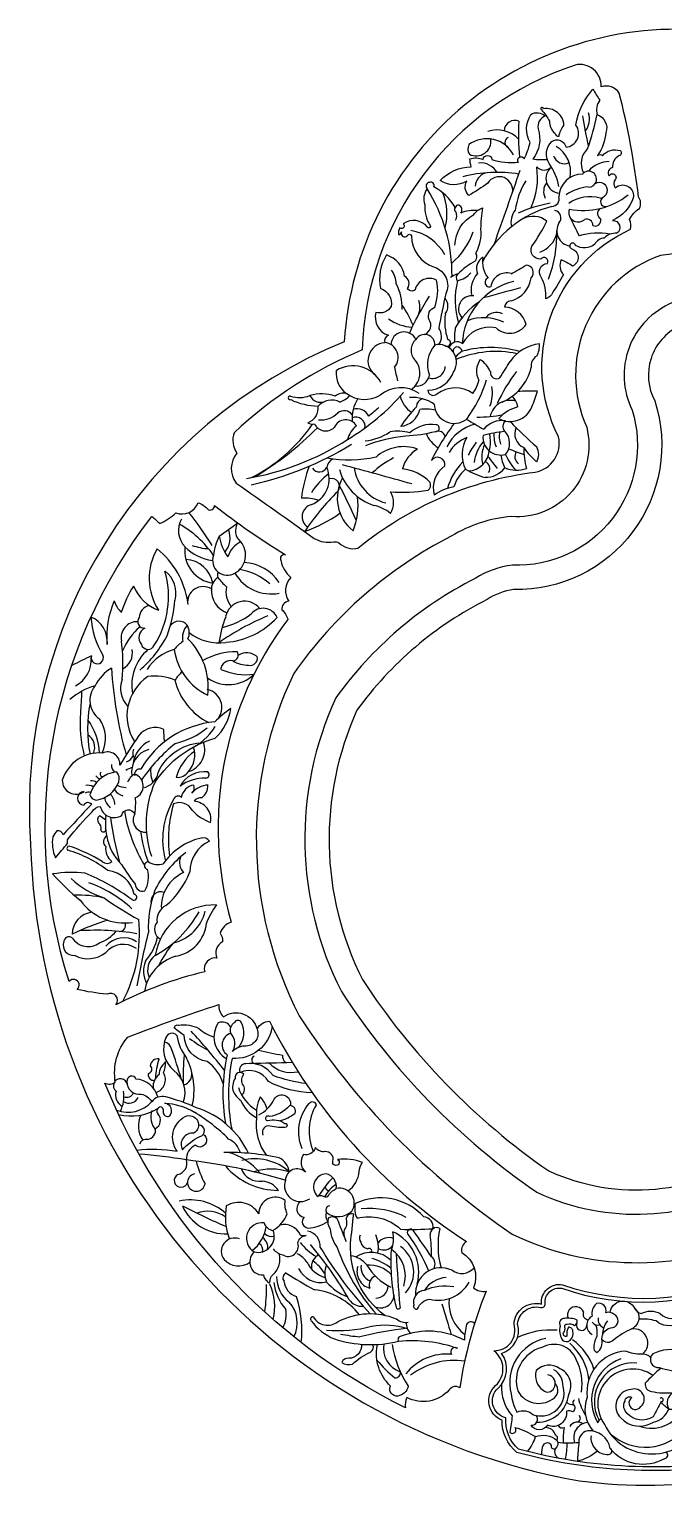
# Model space of a CAD drawing. Extents: x -66030 to 95157, y -13132 to 45879.
# Drawn here: x 22966 to 23593, y 15123 to 16571 of the extents above; entities that cross this region are included whole.
import ezdxf

# ---------------------------------------------------------------- set-up
doc = ezdxf.new("R2010")
doc.units = 0
doc.header["$LTSCALE"] = 100
doc.header["$MEASUREMENT"] = 0
for name, color, linetype in [('3', 11, 'CONTINUOUS'), ('4', 121, 'CONTINUOUS'), ('7', 105, 'CONTINUOUS')]:
    doc.layers.add(name, color=color, linetype=linetype)

# ---------------------------------------------------------------- blocks, each defined once
blk = doc.blocks.new('窗-072')
at = {"layer": '3'}
for points in [[(-136.9, 1075.1, 0.111067), (-145, 1093.9, -0.349057), (-142.8, 1112.2, -0.523434), (-131, 1107.4, 0.585518), (-122.9, 1125.7, -0.140088), (-108.9, 1155.3, 0.00901), (-103.2, 1146.1, 0.245844), (-105.3, 1134.3, -0.409176), (-98.1, 1119.5, -0.121792), (-105, 1100.5, -0.441864), (-101, 1100.3, -0.313305), (-86.3, 1104.6, -0.583716), (-87.4, 1100.3, 0.296514), (-92.7, 1090.6, 0.547053), (-95.4, 1083.7, -1.110647), (-90.3, 1081, 0.380886), (-90.4, 1073.9, -0.688461), (-75.4, 1066.5, -0.225663), (-92.8, 1047, -0.744903), (-89.1, 1036.4, 0.230454), (-99.6, 1032.5, 0.25288), (-107.3, 1027.4, -0.319599), (-123.2, 1026.4, 1.515814), (-126.8, 1023.8, -0.721584), (-125.8, 1009.4, 0.047483), (-135, 1014.6, 0.316437), (-133, 1002.3, -0.015469), (-142.2, 987.4, -0.236048), (-147.8, 982.3, 0.154474), (-151.4, 1000.2, -0.637933), (-146.3, 1011.5, 0.913314), (-151.9, 1015.1, -0.580508), (-159.1, 1025.8, 0.036803), (-146.8, 1046.3, 0.304744), (-166.6, 1048.3)], [(-175.2, 1069.9, 0.827974), (-195.6, 1077.8, -0.025309), (-211.2, 1067.6, -0.34277), (-212.9, 1079.4, -0.297115), (-234.9, 1080, -0.203368), (-209.1, 1091.3, -0.090277), (-210.2, 1097.7, -0.198867), (-199.4, 1097.2, -0.982951), (-192.3, 1097.2, 0.098492), (-170.3, 1095, -1.173362), (-165.4, 1097.7, 0.048225), (-160.6, 1111.2, -0.271322), (-160.1, 1134.3, -0.356829), (-148.2, 1133.2, 0.353404), (-154.1, 1122.5, -0.254894), (-158.4, 1097.7, 0.06086), (-146.5, 1097.4, 0.06086)], [(-222.5, 1057.8, 0.150491), (-240.1, 1074.6, 0.686503), (-243.7, 1078.4, 0.638538), (-245.5, 1073.1, 0.2721), (-247.3, 1060, 0.166363), (-243.4, 1043.3, -1.245645), (-245.2, 1041.5, 0.398569), (-265.2, 1044.2, -1.012584), (-268.2, 1040.9, 0.134072), (-269.1, 1035.3, 0.380248), (-266.7, 1037.7, 0.853589), (-261.9, 1034.4, -0.659853), (-258.4, 1034.4, 0.327495), (-239.5, 1008.4, -0.450249), (-230.1, 986.6)], [(-203.9, 1055.2, 0.118905), (-217.8, 1053.1, 0.467862), (-219.3, 1059.7, 0.668847), (-222, 1054, -0.208237), (-222.3, 1046.9)], [(-222.6, 1026.6, -0.267605), (-207.1, 1051.9, -0.161192), (-199.9, 1057.3, 0.043031), (-201.4, 1040, -0.153413), (-205.6, 1019.8, -0.331915), (-205.9, 1013.5, 0.064073), (-220.2, 1002.8, 0.064073)], [(-247.5, 953, 0.473826), (-243.8, 965.1, -0.440258), (-239.2, 975.4, 0.136288), (-237.7, 997.7, 0.502309), (-255.5, 989.7, -0.477713), (-261.6, 990.9, 0.451307), (-264.2, 1001.1, 0.289079), (-279, 1018.5, 0.193422), (-283.9, 990.9, -0.371716), (-275.2, 976.1, -0.361769), (-287.7, 971.2, 0.409223), (-277.5, 952.3, 0.408013), (-280.4, 946.2)], [(-472.6, 522.4, -0.185754), (-469.8, 583.7, -0.179458), (-420.2, 620, 0.169007), (-407.3, 644.5, 0.033427), (-420.7, 633.3, 0.247803), (-481.5, 594.3, 0.592888), (-486.6, 588.8, 0.592888)], [(-461.8, 617.2, -0.052924), (-462.6, 627.2, 0.338488), (-483.2, 622.2, 0.01471), (-498.8, 597.7, 0.01471)], [(-479.8, 578.9, 0.294557), (-467.3, 591.4, -0.277786), (-432.5, 616.1)], [(-498.8, 597.7, 0.560483), (-513.3, 607.7, 0.346654), (-546.3, 585.4, 0.625568), (-528.4, 575.9, 0.984555), (-528.4, 564.8, -0.656283), (-522.3, 565.3, 0.00185), (-545.7, 540.3, 0.413861), (-550.7, 543.6, 0.057583), (-554.1, 538.6, 0.15476), (-551.9, 521.3, 0.003629), (-542, 533.3, -0.208225), (-541.5, 536.8, -0.033173), (-521.7, 559.2, -0.260104), (-515, 563.7, 0.540804), (-497.2, 556.4, -0.737685), (-486.6, 557.5)], [(-400.9, 364.9, 0.302131), (-398.9, 385.8, 0.596665), (-404.1, 385.5, 0.364661), (-407.5, 376.5, 0.364661)], [(-413.7, 335.2, 0.168752), (-427, 353.2, -0.361349), (-445.8, 374.6, -0.002673), (-454.1, 381, -0.468017), (-450.3, 383.2, -0.152374), (-433.8, 380.6, 0.103058), (-421.2, 373.4)], [(-407.5, 381.6, 0.390849), (-417.7, 385.1, 0.430706), (-411.2, 355.7, 0.430706)], [(-385.7, 379.9, -0.511472), (-394.7, 366, 0.21198), (-406, 361.5, 0.359199), (-407.5, 376.5, 0.614113), (-410.5, 358.8, 0.097617), (-411.7, 302, 0.097617)], [(-373.4, 382.3, -0.398542), (-406.4, 355.8, 0.095015), (-406.6, 297.4, 0.095015)], [(-384.6, 362.5, 0.016613), (-364.7, 358.5, 0.31212), (-362.1, 352.5)], [(-469.3, 339.6, -0.054999), (-466.5, 355.5, 0.406604), (-473.9, 349.8, -0.528588), (-475.5, 342.8, 0.458157), (-470.4, 337.7, 0.458157)], [(-468.9, 327.7, 0.472989), (-462.8, 343.8, 0.103986), (-461.1, 353.2)], [(-345.5, 335, -0.055375), (-372.6, 341.6, 0.299857), (-395.3, 351.3, 0.299857)], [(-391.4, 351.7, 0.001779), (-356.8, 352.6, 0.001779)], [(-467.5, 323.7, 0.328114), (-485.6, 338.8, 0.881726), (-493, 336.8, 0.484833), (-481.2, 326.4, -0.197736), (-472.5, 320.1)], [(-398.4, 325.6, 0.45674), (-397.8, 334.5, -0.27727), (-396.6, 342.7, 0.774665), (-403.8, 339.3, 0.229287), (-405.3, 328.1, 0.099049), (-399.3, 321.3, 0.160094), (-386.1, 306.7)], [(-340.3, 327.5, -0.11832), (-376.3, 336.7, 0.376779), (-399.8, 344.2, 0.376779)], [(-377.4, 314.3, 0.109355), (-383.1, 324, 0.147312), (-386.1, 306.7, 0.200799), (-377.9, 275.7)], [(-384.2, 309.3, 0.147938), (-372.2, 321, -0.94364), (-358.4, 316.9)], [(-359.1, 316.8, -0.190189), (-375.6, 307.8, 1.387953), (-377.1, 304.5, -0.213343), (-362.8, 302.2, -1.117417), (-362.8, 298.8, -0.06891), (-376.7, 300.3, 0.476437), (-380.9, 292.5, 0.476437)], [(-348.5, 281.3, -0.289807), (-342.7, 318.6, -0.767911), (-337.1, 317.2, 0.240068), (-339.4, 279.1, 0.240068)], [(-485, 280.1, -0.073336), (-451.7, 279.3, -0.455852), (-445.1, 307.8, -0.969967), (-437.9, 294.1, 0.603311), (-447.3, 280.4, -0.097154), (-433, 291.3, 0.910935), (-434, 300.8, 0.910935)], [(-430.1, 293.2, -1.120314), (-436.8, 284.2, 0.290879), (-444, 272.1, 0.290879)], [(-310.7, 246.5, 0.208979), (-301.5, 262.5, -0.170559), (-298.7, 269.8, 0.1275), (-319.4, 272.5, -2.19686), (-323.2, 271.1, 0.514763), (-329.6, 278.9, -0.275625), (-337.7, 282.2, -0.394831), (-347.6, 276.4, 0.374168), (-345.8, 262, 0.644439), (-362.4, 255.4, 0.730489), (-342.2, 240.1)], [(-325.8, 234.1, 0.646234), (-328.4, 228.6, 0.373065), (-307.6, 229.9, 0.676242), (-320.4, 248.4, 0.676242)], [(-372.6, 214, 0.180638), (-360.9, 227.7, -0.132415), (-362.6, 238.7, 0.611601), (-384.4, 227.7, 0.418939), (-411.1, 234.1, 0.136718), (-408.5, 206.8)], [(-349.9, 237.7, 0.681469), (-347, 224.8, 0.620924), (-343.8, 215.9, 0.137774), (-327.5, 221.2, -0.192598), (-328.4, 228.6)], [(-372.4, 198.6, 0.171222), (-364.5, 193.7, 0.689081), (-352.1, 203.5, -0.332218), (-345.2, 209.8, -0.261016), (-349.9, 210.1, 0.361809), (-366.9, 218.3, 0.361809)], [(-280.5, 143.8, -0.248655), (-308.7, 203.3, 0.002243), (-306.1, 227.2, 0.547595), (-312.3, 223, -0.228968), (-314, 214.1, 0.200222), (-312.3, 204.9, -0.003458), (-319.6, 223.6, 0.361623), (-327.1, 223.9, 0.236273), (-325.5, 215.1, 0.142113), (-319.6, 199.7, 0.095462), (-287.4, 144.8)], [(-400.3, 206.9, 0.756788), (-413, 190, 0.385841), (-391.7, 187.7, 0.385841)], [(-242, 192.2, 0.007795), (-256.8, 213.6, 0.953019), (-261.8, 211.2, -0.06079), (-244.3, 180.5)], [(-387.8, 196.6, 0.257379), (-391.5, 185.4, 0.389666), (-380.5, 177.3, 0.205386), (-377.5, 172.2, 0.56584), (-375.1, 170.9, -0.231961), (-372.6, 177.6, 0.282133), (-367.4, 194.7)], [(-271, 194.9, 0.007224), (-268.1, 151.3, -1.370991), (-270.9, 150.5, -0.068567), (-275, 197.7)], [(-328.4, 185.5, 0.213794), (-328.5, 171.3, 0.114646), (-311.2, 159.1, 0.114646)], [(-223.4, 167.4, 0.141342), (-247.9, 164.4, 0.467065), (-256.5, 152.2, 0.677335), (-253.5, 149.2, -0.257382), (-243.4, 157.3, 0.341287), (-210.9, 171.2, 0.341287)], [(-94.7, 146.2, -0.743102), (-74.5, 149.8, -0.541391), (-76.9, 132.7, 0.049557), (-92, 123.5, -0.492421), (-101.5, 124.2, -0.420262), (-92.3, 133.7, 0.707568), (-91.6, 144.7, 0.27643), (-98.1, 146, 0.600335), (-106, 153.5, 0.28731), (-109.4, 143.3, 0.589075), (-109.4, 127.9)], [(-74.5, 149.8, 0.243075), (-69.1, 145.3, -0.264855), (-53.3, 145.3, 0.398699), (-34.2, 144.7, -0.687981), (-15.8, 141.3, -0.620094), (-16.1, 137.2, 0.490008), (-38.7, 137.2, -0.315382), (-56.8, 139.2, 0.098815), (-71.1, 140.6, 0.098815)], [(-328.4, 131.7, 0.091229), (-291.3, 134.9, -0.126225), (-262, 133.1)], [(-106.6, 136.2, -0.101178), (-105.7, 126.6, 0.133807), (-108.2, 116.2, 0.23328), (-105.3, 113.3, 0.287285), (-101.5, 124.2)], [(-1.8, 142.1, 0.559301), (-12.9, 136.4, 0.042741), (-13.7, 121, -0.221543), (-18.9, 119, 0.373552), (-32.7, 125.1, 0.431808), (-35, 114.3, 0.193634), (-59.5, 112, 0.724206), (-54.2, 100.8, 0.017711), (-34, 96.2)], [(-147.8, 124.8, 0.429511), (-176.2, 79.1, 0.113125), (-171.5, 64.1, -0.290598), (-157.9, 61.9, 0.237387), (-140.8, 64.3, 0.337931), (-133.5, 85.2, 0.282768), (-141, 99, 0.282768)], [(-299.6, 119.9, -0.428906), (-310.2, 108.4, 0.352782), (-315.9, 105, 0.204011), (-307, 103.7, -0.078919), (-292.1, 113.6, 0.38448), (-290.3, 119.7, 0.38448)], [(-274.4, 119.8, 0.109714), (-261.1, 85.5, -0.319679), (-269.8, 77.3, -0.599664), (-275.7, 85.5, -0.254717), (-286.7, 118.9)], [(-118.2, 80.5, 0.151459), (-122.7, 107.5, 0.457809), (-150.9, 117.3, 0.436482), (-170.6, 81, 0.425632), (-142.2, 74.6, 0.492123), (-139.9, 87.7)], [(-61.3, 109, 0.248735), (-68.9, 111.9, -0.113648), (-81.9, 114.3, 0.433786), (-113.5, 76.3, 0.284147), (-108.6, 48.3)], [(-286.9, 106.8, 0.049449), (-272.1, 92.3, 0.51453), (-267.7, 97.4, 0.51453)], [(-155.1, 55.8, 0.3855), (-128.8, 78.6, 0.437445), (-136.3, 100, 0.37401), (-155.6, 98.3, 0.323252), (-149.9, 82.1, 0.501718), (-141, 83.8, 0.538653), (-145.9, 94.8, 0.538653)], [(-52.6, 100.4, 0.032592), (-65.8, 87.8, 0.41471), (-60.6, 81.1, 0.084267), (-42.3, 80.3, 0.433097), (-46.4, 66.6, 0.063723), (-23.7, 67.9, 0.119832), (-35, 55.5, 0.560561), (-26.7, 50.7)], [(-184.3, 86.8, 0.203219), (-175.3, 61.1, 0.001927), (-177.4, 47.5, 1.013677), (-173.1, 51.4, -0.081405), (-156.3, 43.8, -0.257255), (-138.5, 41, 0.461168), (-139.7, 45, 0.348662), (-148, 51.3)], [(-124.1, 74.1, 0.469357), (-125, 70.4, -0.44972), (-125.5, 64.3, 0.18101), (-130.7, 64.8, -0.592588), (-146.4, 53.3, -0.593618), (-159.8, 53.3, 0.655452), (-155.6, 61.3)], [(-48.7, 31.1, -0.665934), (-49.9, 25.6, -0.371479), (-94.6, 34, 0.380574), (-113.4, 48.7, 0.377307), (-120.5, 37.7, 0.034522), (-121.5, 23.4)], [(-99.3, 54, 0.135645), (-83.4, 35.9, 0.277823), (-36.8, 36.2, -0.398069), (-28.4, 37.7, 0.243042), (-25.2, 29.9, -0.114048), (-11.5, 24.6, 0.694478), (-7.8, 27.5, 0.694478)], [(-162.8, 31.6, 0.119056), (-156.3, 43.8, 0.119056)], [(-138.5, 41, -0.382408), (-139.9, 33.8, -0.728262), (-142.9, 36.4, 0.564674), (-149.9, 36.8, 0.107019), (-151.3, 28.9, 0.107019)], [(-110.4, 44.6, 0.466556), (-96.1, 29.2, 0.857302), (-94.6, 34)]]:
    blk.add_lwpolyline(points, format="xyb", dxfattribs=at)
for points in [[(-132.7, 1125.4, 0.444077), (-149.7, 1139.2, 1.867789), (-151.2, 1138.3, -0.050725), (-144.7, 1128.9, 0.207133), (-140.3, 1118.9, 0.391152), (-136.8, 1116.5, -0.132206)], [(-320.4, 248.4, 0.3817), (-328.7, 260.6, 0.66613), (-335.8, 242, -0.211888), (-331.7, 242.5, 0.314271), (-327.3, 242, -0.15511)], [(-304.9, 236, 0.169612), (-303.3, 223.9, -0.259399), (-267.4, 214.9, 0.025764), (-240.7, 215.3, 0.441655), (-248.2, 225.1, 0.328805)], [(216.1, 26.7, -0.107769), (12.2, 24.8, -0.108137), (-170.2, 33.5, -0.234621), (-180.7, 59.4, -0.603296), (-187.1, 83.8, 0.387013), (-184.2, 112.5, 0.408615), (-170.9, 136.9, -0.461859), (-152, 150.3, 0.519496), (-148.3, 153.5, -0.494547), (-134.6, 166.2, 0.192291), (18.2, 173.3, 0.195324), (182.6, 161, -0.725272), (195.5, 143.8, -0.479691), (213, 113.3, 0.368667), (221.6, 99.4, 0.326982), (225.4, 69.5, -0.402176), (224.3, 45.9, -0.078931)], [(-131.9, 134.4, -0.619166), (-130.1, 136.5, -0.258991), (-124.1, 135.6, 0.338355), (-121.8, 140, 0.132176), (-132.4, 141.3, 0.584842), (-135.8, 135.1, 0.194905), (-134.5, 124.2, 0.453072), (-127.5, 123.4, 0.296238), (-125.4, 131, 0.440721), (-129.1, 134, 0.166229), (-130.3, 126.6, -0.680579), (-133.1, 129.3, 0.236591)], [(-46.4, 66.6, -0.118257), (-52.7, 72.7, -0.00355), (-59.3, 60.2, -0.372751), (-80.5, 63, -0.35649), (-82.4, 73, -0.598973), (-76.8, 76.1, 1.21608), (-69.3, 68.6, 0.819015), (-77.4, 82.7, 0.645666), (-85.9, 59.3, 0.366558), (-59, 55.8, 0.261991)]]:
    blk.add_lwpolyline(points, format="xyb", close=True, dxfattribs=at)
for centre, radius, start, end in [((-127.9, 1130.6), 16.2, 321.9078, 19.0678), ((-173.4, 1121), 8.54, 65.807, 179.953), ((11, 1116.7), 181.3, 176.1756, 185.5209), ((280, 1199.4), 403, 189.4534, 193.0816), ((-293.9, 1172.3), 192.3, 339.9381, 348.5975), ((-196.3, 1089.5), 24.9, 27.8643, 126.4495), ((-205.1, 1112.3), 12.1, 242.2104, 9.0887), ((-187.7, 1098.1), 23.6, 42.2857, 109.3489), ((-176.9, 1111.3), 4.58, 113.2321, 246.5287), ((-204, 1105.9), 8, 152.8134, 212.9181), ((-132.5, 1102.9), 9.1, 196.2154, 296.3664), ((-151.3, 1087.2), 24.1, 348.8043, 59.4811), ((-101.3, 1093.9), 17.2, 133.9201, 206.6832), ((-187.7, 970.9), 115.7, 81.1631, 104.2377), ((-201.4, 1078.5), 15.9, 30.5958, 96.2041), ((-2998.1, 2044.3), 2986.3, 340.0999, 341.3307), ((-213.2, 1082.2), 58.7, 334.6978, 8.8749), ((-149.1, 1096.8), 8.27, 222.3709, 316.5252), ((-135.3, 1081.7), 12.3, 129.391, 264.043), ((-112.4, 1081.1), 6.57, 268.1223, 140.3849), ((-95.6, 1073.6), 21.9, 89.4171, 140.0457), ((-193.6, 1074.5), 12.3, 109.2911, 176.0946), ((-108.9, 1046), 64.8, 148.6995, 171.486), ((-137.3, 1070.8), 12.2, 143.125, 206.5052), ((-117.6, 1066), 19.3, 89.7111, 178.6061), ((-108.9, 1034.7), 40.1, 95.3956, 123.4411), ((-103.4, 1071.9), 6.48, 274.1011, 126.1204), ((-356.7, 1002.4), 131.7, 359.3289, 32.4481), ((-273.8, 1052.7), 44.6, 344.8563, 22.4366), ((-142.7, 1064.7), 6.07, 269.7762, 17.3224), ((-111.5, 1037), 29.6, 73.2063, 125.696), ((-117, 1115.2), 60, 259.1483, 308.2925), ((-98.4, 1062.5), 4.18, 112.696, 281.1428), ((-118.3, 969.4), 92.5, 105.2989, 151.9125), ((-158.5, 1045.1), 17.9, 144.1952, 190.9529), ((-125.4, 955.3), 107.5, 100.0743, 114.7223), ((-141.3, 1049.2), 6.11, 316.2257, 78.8651), ((-121, 1053.5), 7.78, 159.3899, 311.0258), ((468.9, 1332.5), 660.3, 205.2928, 206.8539), ((-100.1, 1052.7), 5, 121.5438, 242.7582), ((-265.9, 999.6), 39.8, 28.4536, 79.8477), ((-242.9, 1036.2), 104.4, 338.932, 1.3054), ((-125.6, 1038.6), 13, 150.6419, 259.3926), ((-114, 1042.9), 5.12, 359.059, 111.6152), ((-106.9, 1047), 4.63, 244.5598, 14.9836), ((-261.6, 1055.4), 56.8, 309.7747, 341.7779), ((-160.7, 1042.2), 22.9, 290.8331, 344.9377), ((-104.8, 986.2), 50.4, 78.6176, 107.8317), ((-194.1, 1007.2), 10.8, 119.1319, 202.4673), ((-178.5, 1012.9), 21.4, 170.3447, 218.5632), ((-290, 994.7), 18.9, 0.0029, 36.9083), ((-216.2, 986.5), 16.8, 103.5561, 127.3173), ((-217.6, 999.8), 4.01, 130.7402, 220.0699), ((-225, 1017.8), 21, 282.0667, 318.0107), ((-188.9, 989.5), 20.4, 138.129, 192.8002), ((-180.1, 990.8), 12.9, 72.9433, 172.4643), ((-256.3, 1157.6), 174, 297.3634, 302.0669), ((-164.2, 1004), 6.2, 314.4474, 88.1005), ((-307.2, 975.1), 41.1, 357.7412, 28.4279), ((-152, 981.4), 70.4, 167.0311, 195.5974), ((-161.6, 943.1), 55, 103.0523, 177.6585), ((356.7, -1016.8), 2075.7, 104.6613, 105.5369), ((-194.1, 996), 3.73, 107.665, 289.2464), ((-182.4, 1002.7), 22.8, 285.3533, 352.2065), ((-51.6, 861.3), 228.3, 147.3427, 156.013), ((-268.5, 975.4), 17, 324.4449, 19.502), ((632, 792), 883.8, 167.2806, 169.1553), ((-238.2, 976.2), 9.81, 321.3812, 42.5218), ((-167.1, 927.2), 63.5, 123.7429, 150.6348), ((-208.8, 974), 10.9, 80.7928, 222.8074), ((-176.3, 975.3), 5.41, 90.9925, 178.9386), ((-255.5, 996.1), 37.3, 233.9778, 266.3259), ((-352.6, 920), 103.7, 22.9472, 33.4682), ((-185.5, 963.4), 45.5, 171.58, 198.6365), ((-198.7, 929.6), 37.2, 63.7824, 111.461), ((-188.2, 959.5), 11.6, 65.8714, 141.0513), ((-181.8, 957.1), 18.3, 13.1912, 89.5564), ((-264.6, 944.2), 10.8, 24.9345, 178.4222), ((-245.5, 951.3), 11.8, 325.4276, 36.2129), ((-181.6, 950.8), 41.4, 169.5778, 185.8968), ((-194.1, 933.5), 25.4, 77.8931, 152.2211), ((-177.6, 970.5), 16.5, 227.7114, 325.8504), ((-279.5, 931.4), 14.8, 93.4761, 234.1378), ((-281.7, 934), 12.3, 318.6877, 83.6813), ((-247, 940), 11.8, 131.5262, 224.0634), ((-247.5, 944.5), 8.44, 357.674, 149.8427), ((-221, 928), 24.3, 138.1611, 200.9393), ((-235.8, 930.1), 14.5, 328.9446, 103.1758), ((-229.2, 946.1), 2.86, 234.2279, 77.6168), ((-220.8, 940), 6.9, 51.1169, 163.28), ((-220.2, 939), 3.91, 107.0301, 185.0237), ((-221.7, 937.3), 5.46, 19.8036, 85.6549), ((-193.4, 854), 88.2, 74.1212, 105.2034), ((-149.4, 912.1), 33.3, 96.1256, 146.1319), ((-169.6, 943.6), 16.7, 329.4336, 5.4797), ((-267.9, 921.1), 16.4, 303.9858, 40.5646), ((-184.1, 894.5), 55.1, 126.0429, 133.3688), ((-188.8, 853.8), 85.1, 78.2222, 112.5868), ((-188.2, 922.8), 16.6, 144.6768, 207.9317), ((-215.9, 911.9), 24.9, 24.58, 55.0993), ((-626.2, 1202.4), 524.9, 327.0992, 328.828), ((-150.6, 927.2), 9.19, 119.8997, 189.6448), ((-300.8, 920.6), 19.8, 172.3809, 235.9617), ((-306.7, 900.8), 26.3, 28.684, 121.3603), ((-59.9, 970.1), 217.1, 191.7469, 194.765), ((-254.1, 920.9), 10.5, 262.422, 351.3751), ((-245.2, 929.9), 23, 270.4963, 341.4928), ((-240.9, 927), 10.3, 251.2397, 357.2728), ((-188.3, 921.5), 5.1, 171.1736, 303.4185), ((-67.4, 842.1), 131.8, 142.5149, 155.8562), ((-200.7, 935.9), 42.3, 293.6343, 346.0267), ((-267.4, 882.1), 26.9, 55.592, 129.077), ((-240.5, 907.2), 4.5, 184.2337, 311.3672), ((-222.3, 883.3), 25.5, 55.5561, 126.6032), ((-295, 944.5), 102.5, 323.2103, 343.6044), ((-230.3, 921.5), 28.2, 322.5965, 346.6578), ((-220, 904.7), 28.3, 337.3685, 10.805), ((-158.6, 155), 751.1, 89.7009, 90.9332), ((-394.7, 982.4), 251.9, 339.2497, 342.3494), ((-358.5, 900.7), 1.52, 74.0363, 285.9637), ((-350.7, 923.3), 22.4, 250.7444, 292.2669), ((-333.9, 949.9), 56.1, 244.5469, 268.4127), ((-332.4, 870.4), 33.6, 70.7551, 106.9561), ((-333.5, 906.6), 9.54, 204.7231, 291.9033), ((-348.8, 892.2), 13.4, 330.2216, 7.1324), ((-324.3, 883.9), 14.9, 62.788, 138.2655), ((-314.5, 893.8), 10.8, 75.9735, 129.0184), ((-323.1, 914.8), 18.5, 287.5544, 318.5794), ((-297.1, 924.3), 24.9, 233.625, 300.929), ((-410.8, 1032.2), 193.5, 300.9778, 318.9423), ((-278.8, 884.1), 28.6, 146.177, 186.0465), ((-246.1, 907.2), 22.2, 193.6215, 235.8669), ((-162.3, 806.8), 126.4, 136.7681, 146.2042), ((-258.2, 868.2), 32.9, 55.9476, 93.0398), ((-247.4, 893.2), 7.01, 106.2384, 177.9514), ((-223.2, 896.2), 16.6, 182.5882, 308.2169), ((-177, 881.5), 17.1, 74.3509, 167.2121), ((-186.1, 891), 15.4, 8.3522, 45.8441), ((-349, 893.3), 14.2, 291.4117, 326.7084), ((-333.1, 901.8), 19.3, 264.2385, 316.1665), ((-312.6, 872.2), 10.4, 31.0718, 156.7198), ((-314.1, 881.5), 8.56, 37.0513, 126.4586), ((-304.4, 877), 7.7, 351.4725, 112.5642), ((-303.1, 881.2), 10.4, 24.6405, 109.2411), ((267.2, 233.3), 860.2, 129.9655, 130.6955), ((-269.1, 895.2), 18.1, 275.4603, 346.4149), ((-246.4, 861.7), 29.7, 74.9516, 99.8842), ((-49.7, 1139.5), 303.9, 237.5274, 240.6058), ((-203, 978.4), 93.6, 269.1163, 282.2916), ((-183.9, 862.6), 19.3, 81.4057, 140.8532), ((-177.1, 900.7), 19.5, 240.896, 337.3285), ((-162.4, 861.6), 32.7, 104.9534, 137.5129), ((-177.4, 877.1), 5.77, 128.6582, 224.9046), ((10.8, 1054.9), 255.8, 222.7398, 229.5436), ((-450.8, 954.8), 134.2, 296.5489, 325.5911), ((-519.3, 1056.9), 257.5, 300.6769, 315.3734), ((-340.1, 886.4), 7.4, 239.4864, 283.0419), ((-329.2, 883.5), 10.1, 205.0407, 314.6322), ((-290, 860.4), 22, 128.569, 164.3765), ((-301.7, 910.5), 45.7, 276.3604, 303.9362), ((-249, 737.3), 132.6, 96.1562, 110.8587), ((-269.7, 838.7), 34.5, 73.3881, 100.7476), ((-270.1, 997.5), 128.4, 273.0934, 284.2324), ((-242.3, 853.3), 25.4, 80.5049, 133.6617), ((-223.3, 880.7), 24.9, 202.3946, 238.174), ((-78.3, 769.2), 182.1, 142.6881, 154.0005), ((-238.2, 875.7), 2.73, 261.5891, 89.6029), ((-236.4, 867.1), 6.08, 18.5831, 107.1897), ((-198.3, 845.5), 34.2, 103.005, 154.6048), ((-138.4, 593.3), 283.1, 98.7617, 102.4526), ((-184.9, 868.1), 14.6, 173.7632, 285.6766), ((-220.8, 864.7), 27.5, 343.7277, 12.967), ((-162.2, 870), 28.3, 176.8885, 200.246), ((-170, 868.5), 16.1, 166.1061, 202.2954), ((-191.6, 863.3), 14.1, 319.098, 44.2754), ((-160.7, 871.1), 12.6, 156.562, 245.9013), ((-430.5, 1051.7), 220.5, 279.4014, 302.7482), ((-449.9, 1094.6), 272.2, 282.593, 301.4314), ((-265, 826.3), 34.1, 70.3033, 131.4421), ((-240, 835.2), 26.8, 120.2082, 165.2557), ((-200.8, 839), 31.4, 112.5538, 147.8508), ((-189.3, 853.9), 27.5, 148.9566, 206.1642), ((-131.4, 810.1), 91.3, 143.7462, 151.6402), ((-175.4, 843.8), 31.6, 138.7866, 173.6172), ((-175.4, 851.7), 25.1, 155.3949, 194.3985), ((-32.5, 1245.6), 413.6, 249.3578, 251.211), ((-110.4, 858), 55.4, 178.2843, 196.4381), ((-107.7, 901.6), 71.8, 215.831, 228.513), ((-165.5, 854), 12, 329.2293, 30.7707), ((-319.2, 842.1), 9.17, 115.9297, 172.3131), ((-309.9, 958.9), 109.3, 260.3676, 281.7663), ((-1041.4, -1901.7), 2841.4, 73.999, 75.192), ((-232.9, 775.1), 86.1, 117.858, 132.2783), ((-237, 845.4), 6.22, 352.275, 144.1698), ((-177.6, 810.9), 53.4, 136.278, 163.6262), ((-212.6, 858.5), 18.2, 273.7153, 355.1119), ((-199.5, 842.5), 5.76, 322.3383, 71.4668), ((85.4, 1059), 348.6, 216.3517, 218.4328), ((-144.5, 860.5), 41, 189.8311, 205.501), ((-132.6, 876.1), 53.2, 204.5692, 221.2144), ((-165.7, 852.2), 7.53, 146.9207, 232.4537), ((-230.5, 802.6), 119.7, 159.5488, 172.6863), ((-296.1, 795.5), 52.3, 125.6938, 148.9853), ((-349.3, 834), 23, 291.8105, 24.119), ((-334.4, 846.5), 6.91, 214.9721, 333.3013), ((-324.4, 827.6), 6.62, 321.8888, 106.2958), ((-285.3, 817.9), 34.3, 150.7289, 231.6365), ((-276, 853.2), 43.4, 195.7184, 251.7466), ((-270.8, 848.1), 35.3, 188.567, 255.4289), ((-269.9, 804.8), 37.5, 44.2156, 84.0256), ((-218, 826.1), 22.5, 124.7417, 194.3933), ((-192.5, 817.3), 32.6, 131.3208, 162.2589), ((-179, 903.4), 70.9, 240.4259, 254.6639), ((-197.2, 854.7), 19.6, 268.4073, 323.0774), ((-171.7, 869.5), 28.4, 249.799, 286.6254), ((-160.5, 663.9), 225.1, 134.8302, 145.7874), ((-806.3, 577), 549.4, 23.9072, 27.2703), ((-266.6, 970.3), 147.5, 266.4319, 278.4356), ((-289.4, 814.2), 16.2, 326.9141, 33.0859), ((-248.2, 828.9), 5.56, 305.3805, 21.1832), ((-218, 790.9), 36.7, 98.5994, 126.3107), ((-346.6, 779.8), 38.1, 71.9565, 93.9468), ((-338.4, 802.7), 10.2, 103.1229, 236.4491), ((-361.6, 812.6), 59.1, 338.516, 6.2773), ((-296, 780.6), 32, 50.7754, 78.3515), ((-431.4, 791.2), 19.2, 150.4033, 224.2257), ((-662.4, 632.2), 280.9, 31.4956, 38.2702), ((-690, 1183.5), 481.7, 304.5323, 306.7573), ((-391.6, 791.1), 12, 147.6686, 230.241), ((-383.7, 898.5), 114.2, 288.9186, 305.5064), ((-492.5, 721.5), 86.3, 34.8034, 60.4221), ((-380.1, 767), 41.7, 152.0325, 174.9212), ((-378.9, 792.4), 38.5, 188.6305, 216.3772), ((-426.8, 785.1), 18.8, 320.5608, 21.3737), ((-426.2, 751.7), 48.5, 149.8822, 212.7854), ((-510.5, 722.6), 68.2, 7.9793, 51.6113), ((-418.3, 774.6), 27.1, 173.1532, 261.9199), ((-417.1, 805.6), 39.5, 224.6064, 262.1314), ((-419.7, 838.3), 62.5, 251.6826, 264.478), ((-390.2, 763.4), 20.6, 116.1557, 162.5735), ((-412.2, 770.9), 17, 298.9406, 40.4254), ((-445.8, 743.3), 24.1, 10.5776, 86.7551), ((-410.3, 766.4), 12.1, 159.0034, 301.4533), ((-398.4, 727.8), 37.1, 33.6982, 86.8716), ((-532.5, 736.8), 73.8, 327.0405, 16.5256), ((-475.3, 739.7), 22.7, 344.7267, 53.0218), ((-410.3, 741.9), 13.2, 126.4357, 181.0003), ((-398.3, 754.6), 20, 173.0219, 186.1255), ((-380.2, 780.5), 47.1, 216.4029, 229.0846), ((-374.1, 773.6), 34.7, 210.4708, 280.9719), ((-409, 708.3), 51.6, 49.0045, 79.9889), ((-408.8, 696), 93.1, 147.9044, 162.6895), ((-455.6, 757.8), 34.2, 201.0836, 250.646), ((-430.1, 732.1), 12.9, 58.8457, 188.4707), ((-404, 741.7), 19.4, 175.7901, 250.1872), ((-391, 741), 20.4, 169.1916, 218.1422), ((-438.9, 704.1), 70.8, 155.8106, 185.5475), ((-484.4, 738.5), 19.8, 195.765, 228.3079), ((-472.2, 718.9), 10.8, 104.1152, 176.5782), ((-568, 743.5), 115, 340.0558, 355.1004), ((-396.1, 717), 15.9, 38.0778, 168.4241), ((-380.8, 714.5), 12.6, 23.6447, 140.5598), ((-450, 725.2), 72.9, 184.1431, 210.2847), ((-530.9, 699.9), 21.6, 353.011, 67.7502), ((-484.8, 702.9), 13.1, 87.5056, 192.2022), ((-478.8, 716.1), 5.35, 139.0085, 277.194), ((-450.2, 708), 8.5, 37.1693, 145.3204), ((-431.7, 702.8), 15.6, 138.7696, 191.9549), ((-452.9, 707), 11.3, 333.2372, 32.7954), ((-297.7, 528.7), 207.8, 112.4242, 125.1388), ((-322.8, 685.6), 95.3, 158.7479, 172.174), ((-429.1, 774.3), 64.6, 282.9522, 306.7225), ((-415.9, 761.8), 62.9, 273.9122, 317.8833), ((-623.3, 682), 127, 353.8777, 8.2467), ((-444.6, 669.2), 56.9, 131.3775, 156.3181), ((-474.3, 702.8), 8.82, 116.0174, 219.4242), ((-546.8, 750.2), 98.2, 311.0377, 332.1602), ((-481.4, 662.1), 55.4, 353.1171, 45.9582), ((-417.2, 738.2), 39.6, 231.9748, 278.1162), ((-517.5, 686.3), 5.04, 162.9214, 24.2228), ((-502.7, 690), 14.2, 296.1664, 12.758), ((-450.1, 663.7), 38.9, 131.1214, 190.4147), ((-475.7, 698.7), 5.58, 194.7391, 338.9089), ((-444.4, 656.6), 37.7, 104.7461, 147.9567), ((-427.9, 671.6), 33.9, 124.3475, 140.6046), ((-406, 699.4), 48.4, 187.4942, 245.1569), ((-402.4, 634.3), 57, 89.8206, 119.4778), ((-405.9, 688.4), 4.71, 271.736, 38.6611), ((-394.3, 677), 13.3, 50.1124, 121.1835), ((-444.7, 509.4), 194.5, 113.5078, 118.8122), ((-546.5, 684.4), 24, 297.8184, 4.7081), ((-485.9, 645.9), 37.6, 121.9537, 152.7493), ((-166.2, 698.8), 340.3, 183.5393, 195.7973), ((-407.8, 675.9), 8.02, 75.4182, 174.952), ((-394.8, 724.2), 51.9, 246.2348, 277.2176), ((-392.8, 705.8), 25.6, 239.5611, 269.9636), ((-391.3, 685.8), 5.78, 255.2518, 14.6791), ((-476.8, 661.1), 21.5, 160.12, 224.2595), ((-453.8, 638.4), 39.2, 124.2293, 212.9412), ((-469.9, 629), 42.2, 67.0067, 98.0194), ((-430.3, 654.2), 26.8, 130.2406, 149.5321), ((-402.1, 680.1), 52.8, 193.4013, 243.6338), ((-409.3, 694.2), 30.1, 235.2436, 314.219), ((-504.1, 610.4), 54.9, 106.1354, 130.7981), ((-782.6, 662.3), 252.4, 355.1021, 359.1737), ((-504.7, 651.2), 18.9, 141.0355, 234.4889), ((-430, 645.3), 15.2, 307.6742, 78.5352), ((-421.4, 632.3), 110.2, 175.5774, 194.1813), ((-417.9, 627.8), 107.6, 168.7881, 191.2129), ((-565.8, 605.5), 50.2, 2.5667, 36.0498), ((-538.9, 619.8), 28.2, 334.6889, 34.7319), ((-468.4, 680.2), 66.4, 283.3564, 308.7398), ((-462.1, 655.7), 49.4, 294.133, 327.9496), ((-532, 612.3), 12.4, 336.6358, 57.4985), ((-465.2, 596.6), 22.8, 113.8463, 173.2217), ((-447.5, 610.3), 18.6, 286.6024, 19.7959), ((-497.1, 610.1), 10.3, 291.0767, 332.7597), ((-470.2, 592.2), 19, 104.8258, 190.6605), ((-479.8, 607.7), 8.39, 156.8173, 219.8212), ((-366.4, 507.1), 138.8, 128.6661, 145.6703), ((-417.5, 578.9), 35.9, 123.383, 165.9565), ((-458, 606.1), 20.9, 319.2993, 17.7281), ((-499, 566.9), 25.3, 95.2759, 165.675), ((-513.1, 590.2), 2.02, 126.2471, 315.3886), ((-497.6, 597.9), 8.25, 178.6232, 227.3836), ((-507.9, 586.6), 8.52, 341.2516, 39.6476), ((-480.4, 573.3), 24.1, 110.5504, 124.3935), ((-442.8, 593.6), 30.7, 176.5897, 199.6638), ((-451.1, 598.2), 10.6, 263.1445, 327.0321), ((-429.3, 569.9), 22.4, 82.0003, 152.3398), ((-428.1, 589.9), 2.89, 269.1042, 49.7388), ((-525.1, 573.4), 7.75, 56.0288, 104.0247), ((-522.2, 577.9), 6.89, 53.43, 97.1815), ((-506.2, 599.9), 16.6, 221.8827, 236.2419), ((-521.6, 591.8), 23.2, 278.123, 340.0975), ((-491.7, 601.8), 22.7, 245.6322, 264.7064), ((-479.8, 578.2), 13.9, 120.4872, 156.8165), ((-489.9, 580.4), 10.3, 292.5218, 72.2288), ((-429, 553.4), 33.6, 88.4423, 126.8181), ((-435.7, 568.8), 12.7, 100.2574, 169.6735), ((-425.5, 563.2), 18.1, 92.1426, 140.9323), ((-443.2, 579), 5.72, 309.6817, 23.5022), ((-439.7, 581.3), 13.5, 308.4174, 359.7956), ((-524.7, 570), 5.47, 70.6044, 121.7978), ((-518, 574.6), 5.77, 194.5509, 265.9057), ((-493.8, 575.5), 18.4, 194.4894, 224.4253), ((-513, 565.9), 9.91, 356.0074, 53.1643), ((-493.6, 583.1), 11.1, 209.4752, 255.5935), ((-539.7, 566.5), 53.9, 350.4773, 4.7449), ((-398, 536.2), 65.6, 149.1601, 195.3286), ((-450.8, 568.6), 3.61, 42.889, 160.8605), ((-432, 563.8), 7.06, 84.5402, 143.8638), ((-438.7, 553), 14.9, 349.8813, 86.2235), ((-512.8, 552.6), 4.4, 129.3256, 216.4077), ((-578.1, 460.4), 114.2, 53.8462, 56.8519), ((-464, 549.6), 46.8, 171.631, 192.8019), ((-367, 582), 130.1, 189.8752, 210.9238), ((-477.8, 552.5), 10.1, 150.1644, 276.1692), ((-362.3, 537.1), 96.6, 162.7945, 188.5259), ((-449.6, 555), 11.8, 28.3635, 114.808), ((-410, 588), 40.2, 223.1077, 249.5757), ((-519.1, 546), 4.83, 342.3865, 55.7073), ((-512.5, 544.6), 2.03, 180.5601, 22.0908), ((-236.6, 589.5), 272.2, 187.3418, 195.3417), ((-507.1, 534.6), 5.29, 117.9542, 231.1523), ((-468.7, 545.6), 41.4, 188.8308, 225.981), ((-385.5, 553.5), 96.8, 186.1367, 201.5976), ((-420.4, 487.1), 51.7, 102.6295, 145.7377), ((-412.9, 509.3), 28.4, 115.1834, 179.5689), ((-430.2, 531.3), 6.46, 35.8084, 103.125), ((-540.5, 528.9), 1.95, 93.1953, 225.6478), ((-570.2, 430.4), 101.2, 52.6159, 73.7309), ((-589.6, 388.9), 150.2, 59.5222, 70.98), ((-497.6, 528.7), 13, 172.1594, 232.8481), ((-390.3, 455.4), 88.7, 127.6437, 154.3553), ((-437.3, 517.4), 12.4, 159.1606, 222.2729), ((-538.2, 406), 103.2, 84.0285, 98.9566), ((-408.3, 638.1), 195.6, 221.6988, 230.92), ((-599.5, 336.5), 186.6, 53.7357, 67.3096), ((-509.4, 522.1), 5.49, 223.5016, 316.4984), ((-512, 485.3), 25.7, 13.0737, 82.7775), ((-352.8, 604), 169.5, 211.3688, 218.086), ((-475.5, 514.7), 3.18, 86.7263, 258.066), ((-498.7, 505.4), 23.4, 330.9833, 15.4225), ((-467.3, 530.7), 15, 238.1048, 286.2073), ((-433.7, 480.8), 31, 114.3236, 183.1658), ((-502.4, 532.3), 65.2, 309.4367, 339.587), ((-489.7, 557.3), 72.6, 227.1282, 252.1737), ((-559.1, 403.4), 103.3, 47.2263, 70.4648), ((-480.3, 499.6), 5.89, 180.6965, 290.6072), ((-533.5, 391.7), 98.8, 77.351, 91.7853), ((-494.7, 513.3), 45.8, 216.2962, 277.808), ((-369, 685.9), 243.9, 234.1528, 242.0674), ((-487.4, 488.7), 2.46, 225.7519, 81.0629), ((-385, 463.5), 90.4, 160.4345, 182.1722), ((-465.1, 485), 8.23, 70.0904, 191.6876), ((-519.7, 458), 18.5, 96.1449, 179.4968), ((-420.7, 432.7), 49.7, 88.1793, 170.5678), ((-512.8, 520), 90.2, 298.5332, 331.3977), ((-454.4, 469.7), 13.9, 118.2839, 186.9495), ((-462.8, 485.4), 35.2, 283.2887, 346.7901), ((-371.3, 445.9), 60.2, 142.6843, 159.1479), ((-465.1, 315.6), 160.2, 105.7782, 117.1303), ((-518.3, 264.8), 196.7, 80.1765, 94.086), ((-525.4, 479.3), 29.8, 289.1734, 321.7529), ((-499.1, 465.5), 4.91, 264.5638, 24.694), ((-602.3, 458.5), 119.6, 332.2985, 5.6848), ((177.8, 299.1), 672.7, 166.1616, 170.0332), ((-461.4, 462.3), 8.94, 140.2919, 242.6836), ((-458, 470.3), 30.7, 280.1357, 354.3768), ((-537.1, 449.2), 8.45, 163.8299, 275.3572), ((-540.7, 451.7), 4.48, 55.2351, 180.8527), ((-525, 463.4), 15.4, 211.3736, 307.4121), ((-495.8, 436.6), 18.7, 55.368, 141.466), ((-496.1, 431.2), 18.7, 54.3887, 140.3657), ((-513.9, 466.2), 47.2, 320.0369, 347.6588), ((-381.2, 390.1), 95.5, 140.2975, 153.7655), ((-525.1, 461.3), 23.3, 241.3957, 308.9807), ((-457.1, 427.8), 22.2, 158.6764, 207.0346), ((-442.8, 405.1), 36.3, 105.7589, 170.7051), ((-460.7, 428.5), 15.3, 126.1876, 203.3937), ((-455.9, 371.1), 5.4, 42.6562, 164.5591), ((-413.3, 380.3), 39, 188.2463, 218.3618), ((-814.5, 31.8), 510.1, 38.028, 42.7886), ((-439.5, 363.7), 23.3, 154.8253, 230.5438), ((-463.1, 362.3), 6.99, 11.0251, 81.9594), ((-892.7, 209.2), 463, 16.2991, 19.4866), ((-382.7, 446.2), 94.3, 231.5502, 242.5693), ((-454.1, 342.3), 12.4, 124.5224, 179.0299), ((-292.3, 341.2), 154.4, 173.5553, 182.1164), ((-497, 329.7), 59.3, 347.2183, 26.4374), ((-395.3, 346.4), 4.95, 87.6904, 206.483), ((-386.9, 354.7), 3.24, 110.0271, 243.2524), ((-357.6, 369.6), 25.4, 223.5097, 282.9388), ((-498.4, 333.3), 5.75, 6.6223, 231.4181), ((-459.2, 332.6), 12.3, 126.2716, 184.6735), ((-467.7, 327.5), 22.6, 339.2951, 53.6782), ((-449.3, 343.2), 9.89, 289.5356, 5.3588), ((-491.4, 325.8), 11, 164.3595, 240.2498), ((-521, 324.2), 25.5, 331.6614, 10.2246), ((-493.3, 330.4), 6.6, 249.8698, 331.7955), ((-368.7, 342.3), 34.1, 197.8022, 239.039), ((-492.1, 337.6), 26.2, 248.7594, 318.1608), ((-489.5, 350), 41.7, 255.5778, 301.8668), ((-491.2, 326.8), 8.03, 234.3038, 335.3488), ((-463.8, 313.4), 11, 76.2066, 142.6301), ((-464.9, 312.3), 3.44, 94.1136, 221.0777), ((-465.6, 313.1), 2.66, 336.7061, 80.5728), ((-462.5, 312.5), 6.3, 319.0807, 83.2883), ((-464, 267), 51.7, 58.949, 87.5466), ((-502.1, 168.1), 161.3, 65.6574, 75.2697), ((-456.6, 247.8), 70.4, 24.9802, 72.715), ((-358.4, 312.5), 4.36, 331.7876, 98.7125), ((-462.4, 300), 21.2, 154.7979, 213.6464), ((-456, 307.6), 17.3, 162.7576, 219.3031), ((-473.1, 304.8), 7.69, 297.9775, 43.0755), ((-459.5, 311.5), 3.64, 172.1292, 298.9182), ((-516.8, 181.1), 152.6, 45.1426, 58.6101), ((-378.6, 342.9), 40.4, 286.6659, 306.5373), ((-477.1, 296.6), 7.75, 279.3087, 10.3577), ((-477.2, 283.5), 5.6, 76.7359, 165.131), ((-409.2, 80.5), 197.7, 77.8484, 91.1538), ((-415.8, 273.8), 16.8, 14.3883, 66.9802), ((-423.3, 228.7), 51.5, 39.0335, 74.1513), ((-521.6, -208.8), 487.2, 80.826, 85.4687), ((-452.9, 269.3), 9.37, 280.9558, 17.8253), ((-500, -208.3), 483.6, 73.4801, 83.3495), ((-364, 288.5), 74, 193.589, 209.2207), ((-367.8, 305.3), 58.4, 221.4387, 269.6162), ((-387.6, 230.4), 42.6, 48.2953, 104.5635), ((-374.3, 260.2), 15.2, 7.4108, 63.5989), ((-448.4, 255.1), 5.62, 118.5603, 343.4652), ((-435.8, 253.5), 7.27, 102.815, 350.9492), ((-383.9, 270.3), 15.9, 199.294, 279.3671), ((-373.9, 217.4), 47.1, 71.8987, 107.5755), ((-382.6, 237.3), 17.3, 33.6615, 85.8856), ((-265.2, 200.1), 81.6, 135.4187, 148.7757), ((-305.9, 228.7), 27.4, 122.1373, 151.6947), ((-326.1, 250.2), 3.44, 179.4929, 264.2458), ((-440.9, 194.9), 44.2, 48.8243, 101.9591), ((-411.5, 250.4), 39.3, 204.3129, 272.2415), ((-200.3, 708.9), 535.1, 242.517, 246.7777), ((-426.8, 203.3), 26.4, 55.6614, 109.18), ((-292.9, 166.5), 65.5, 62.531, 96.0365), ((-381.6, 207.3), 12.9, 82.7045, 239.3238), ((-371.5, 222.8), 8.9, 197.7543, 262.7025), ((-407.8, 221), 29.8, 307.3957, 352.2327), ((-384.8, 209), 13.2, 255.2499, 22.2262), ((-386, 200.2), 9.07, 348.2031, 56.7117), ((-373.4, 217.4), 8.54, 224.4108, 281.8513), ((-346.5, 200.7), 12.9, 356.2292, 79.389), ((-296, 207.6), 5.44, 153.3046, 217.5892), ((-312.7, 199.5), 27, 350.6148, 23.5714), ((-277.3, 197), 11, 68.8229, 142.0284), ((-301.6, 207.2), 28.3, 340.3176, 11.3531), ((-289.3, 179.3), 36.9, 345.0364, 65.2739), ((-237.7, 210.8), 5.39, 61.1071, 185.2931), ((-339.8, 195.4), 97.9, 358.1515, 8.7933), ((-170.5, 201.4), 66.1, 167.6512, 196.0424), ((-386.8, 198), 5.76, 342.6567, 60.0497), ((-364.2, 173.2), 24.4, 36.0562, 61.6404), ((-308.5, 238.4), 54.2, 219.6206, 238.2841), ((-552.2, 20.4), 278.1, 29.3493, 40.8144), ((-329.1, 183.5), 11.9, 118.8089, 186.0028), ((-58.9, 363.2), 319.6, 210.7408, 223.0439), ((-291.6, 172.5), 23.3, 45.3356, 123.6853), ((-293.7, 205.5), 6.71, 190.0213, 262.842), ((-293.4, 197), 2.15, 327.2554, 120.7345), ((-281.2, 206.7), 8.95, 241.6993, 324.2681), ((-290.4, 176.3), 26.9, 342.1293, 54.5636), ((-282.3, 179.7), 25.7, 317.3614, 54.8843), ((-332.9, 191.7), 20.8, 206.1067, 282.1735), ((-323.5, 197.5), 23.2, 205.2155, 254.5744), ((-369.4, 151.9), 47.5, 33.878, 51.2099), ((-312.4, 171), 22.4, 40.0524, 79.6591), ((-289.3, 180), 14.1, 162.5078, 255.5101), ((-287.5, 183.8), 12.6, 172.9638, 246.2557), ((-293.9, 158.7), 26.7, 44.2734, 93.0161), ((-255, 209.5), 47, 210.9329, 244.115), ((-303.6, 146.8), 45.7, 51.4506, 74.313), ((-234.1, 162.1), 21, 64.3255, 184.8773), ((-246.7, 186.1), 7.71, 329.9551, 52.1432), ((-216.9, 191.7), 13.3, 232.6081, 319.5771), ((-510.5, 165.2), 132.5, 351.9065, 1.7606), ((-412.8, 151.3), 41.7, 344.9919, 26.0849), ((-329.6, 176.3), 42.7, 187.0969, 220.3947), ((-342.9, 175.7), 26.7, 179.8506, 231.8455), ((-360.2, 174.8), 4.29, 111.4319, 220.4632), ((-349.1, 173.3), 14.5, 185.0889, 253.0497), ((-84, 620.2), 521.6, 237.8143, 240.8085), ((-285.6, 169), 7.69, 109.7826, 199.8241), ((-228, 151.6), 23.6, 94.345, 147.1517), ((-437.6, 131.5), 88.8, 353.5104, 18.3538), ((-344.2, 110.8), 54.4, 38.1153, 83.8751), ((-284.1, 161.3), 11.3, 245.5511, 355.3322), ((-287.9, 168.4), 10.3, 269.8932, 359.2883), ((-195, 154.2), 32.6, 173.8103, 233.335), ((-383.4, 144.3), 21.7, 330.5223, 11.3063), ((-377.3, 137.7), 24.7, 332.2783, 43.5788), ((-292.5, 86.7), 58.3, 68.0749, 117.3199), ((-299, 164.9), 13.6, 217.0764, 273.2649), ((755.8, 438.1), 1029.3, 196.0601, 197.5421), ((-123, 144.1), 6.9, 21.7587, 202.3399), ((-112.2, 144.9), 4.79, 157.9458, 264.2611), ((-339.6, 140.7), 2.01, 83.4491, 217.002), ((-303.9, 167.2), 46.5, 216.626, 247.1267), ((-327.6, 149.1), 13.4, 208.5357, 308.3712), ((-223.5, -196.1), 331.5, 96.6575, 103.5006), ((-262.7, 150.7), 12.7, 230.8991, 277.2464), ((-251.3, 137.2), 11.4, 175.97, 225.7107), ((-156.9, 122.1), 57.9, 165.6697, 178.7814), ((-209.5, 134.6), 3.89, 38.1181, 152.8269), ((-118.2, 135.8), 4.33, 157.3352, 357.9645), ((-104.8, 141.5), 5.66, 215.843, 286.2618), ((-97.7, 140.2), 6.92, 166.1523, 250.1668), ((-81.9, 127.6), 19.1, 142.009, 180.3204), ((-75.4, 121), 11.8, 309.6268, 97.5078), ((-292.1, 216.9), 97.2, 252.0713, 283.7121), ((-291.1, 252.5), 126.7, 258.2161, 265.5431), ((-267, 124), 2.59, 89.034, 217.78), ((-258.1, 8.7), 114.2, 70.6038, 95.5068), ((-244.4, 68.6), 62.2, 61.5515, 111.2637), ((-143.5, 65.9), 65.8, 85.5017, 114.6535), ((-158.6, 85.6), 46.7, 6.4749, 49.0732), ((-154.6, 84.3), 49, 17.9543, 53.6927), ((-261.2, 116.7), 20.4, 169.9464, 251.3032), ((-229.5, 69.2), 42.7, 84.6078, 141.7394), ((-222.5, 113.7), 3.62, 48.7043, 214.4942), ((-222.8, 46.8), 59.9, 82.1703, 127.3781), ((-73.8, 73.8), 36.2, 109.4207, 210.8447), ((-75.7, 72.6), 32, 84.6389, 208.6473), ((-76, 70.8), 28.8, 54.828, 215.7987), ((-75.2, 86.5), 47, 193.7512, 212.0413), ((-52.4, 74.2), 1.57, 258.7773, 142.3626), ((-126.3, 75.3), 5.12, 217.1276, 284.6183), ((-122.7, 59), 3.48, 292.1386, 37.5337), ((-60.5, 79.1), 28.4, 249.6554, 333.6912), ((-134.1, 55.1), 4.11, 211.4118, 292.6307), ((-78.3, 41.4), 55.1, 169.6431, 182.7252), ((-121.4, 48.2), 7.63, 55.944, 148.484), ((-112.1, 42.9), 12.6, 94.6779, 198.9639), ((-101.6, 54.8), 3.29, 90.0352, 173.1211), ((-65.6, 78.5), 43.4, 228.5278, 320.3117), ((-128.6, 103), 64.4, 261.7207, 277.0935), ((-198.1, 39.7), 68.1, 347.5304, 359.0975), ((-134.9, 31.1), 5.54, 133.5525, 245.8943), ((-131.6, 63.6), 41.2, 284.2245, 309.9997)]:
    blk.add_arc(centre, radius, start, end, dxfattribs=at)
at = {"layer": '4'}
for points in [[(633.4, 532.3, 0.210158), (472.6, 988.7, 0.207633), (-3.4, 1202.2, 0.436698), (-313.8, 946.8, 0.325514), (-572.4, 532.3, 0.356951), (-119.9, 7.4, 0.077681), (4.1, 9.7, 0.289808), (477.7, 175.3, 0.179521)], [(367.1, 841.7, 0.277235), (-53.1, 1018.2, 0.438555), (-114, 876.4, -0.516064), (-176.1, 802.8, 0.114828), (-225.6, 786.6, 0.122452), (-355.5, 673.3, 0.234637), (-350.9, 390.9, 0.100215), (-175.3, 210.8, 0.221472), (22.3, 207.6, 0.185355), (160.3, 185.7, 0.212742), (404.7, 372.8, 0.285587)], [(318.7, 806.1, 0.27245), (-37.7, 959.8, 0.427479), (-57.8, 898.1, -0.516332), (-174.2, 742.6, 0.107818), (-196.1, 734.3, 0.120241), (-303.4, 643, 0.226736), (-298.9, 420.9, 0.096883), (-145.3, 263, 0.265687), (26.7, 278.8, 0.246213), (147.2, 244.2, 0.211553), (351.7, 400.9, 0.285211)]]:
    blk.add_lwpolyline(points, format="xyb", close=True, dxfattribs=at)
at = {"layer": '7'}
for points in [[(-322.5, 781.9, -0.12296), (-318.2, 781.1, 0.26652), (-302.6, 776.7, -0.140898), (-156.5, 839.4, 0.423206), (-137.1, 868.4, -0.426355), (-77.9, 1039.7, 0.170985), (-78.7, 1047.7, -0.148349), (-70.4, 1056.9, 0.269567), (-71.3, 1066.6, 0.033332), (-87.1, 1152, 0.333012), (-102, 1157.3, 0.495276), (-123.5, 1175.2, 0.31437), (-299.1, 940.2, 0.089266), (-404.6, 871.9, 0.250487), (-402.3, 855.1, 0.348378), (-403, 830.3, -0.005393), (-338.7, 784.7, 0.180737)], [(334.8, 818, 0.274412), (-43.2, 979.2, 0.434), (-76.4, 890.4, -0.516155), (-175.2, 762.7, 0.110388), (-206, 751.7, 0.12101), (-320.8, 653.1, 0.229721), (-316.2, 410.9, 0.0981), (-155.2, 245.5, 0.246633), (25, 253.9, 0.219675), (151.5, 224.7, 0.212003), (369.4, 391.5, 0.28535)], [(-472.4, 802.9, -0.018393), (-465.9, 797, 0.086122), (-452.7, 805.8, 0.407499), (-434.3, 814.1, -0.127871), (-426.4, 808.8, 0.633354), (-420.8, 811.8, 0.028517), (-362.3, 771.3, 0.630658), (-366.2, 766.4, 0.159703), (-358, 752.6, 0.347328), (-359.6, 732.9, 0.433449), (-365.2, 725.7, -0.147099), (-360.4, 717.9, 0.23524), (-407, 468.2, 0.235463), (-416.2, 459.2, -0.18154), (-414.2, 451.9, 0.414567), (-418.9, 438.6, 0.551405), (-428.9, 427.3, 0.060045), (-502.1, 400, 0.834756), (-509.4, 408.7, -0.031907), (-534.1, 412.7, 1.10512), (-540.7, 419.3, -0.246936)], [(-385.7, 379.9, -0.289971), (-375.4, 386.4, 0.133484), (-213, 204.7, 0.329943), (-217, 195.8, -0.371603), (-207.3, 166.6, 0.216372), (-196.9, 163.7, 0.05691), (-218.7, 84.1, 0.413862), (-227.3, 82.4, -0.34887), (-262.3, 76.1, 0.123251), (-263.4, 67.5, -0.183526), (-511.2, 335.5, 0.297715), (-502.6, 336.3, -0.218198), (-492.4, 373.4, -0.012402), (-417.2, 400.3, 0.236322), (-413.5, 390.1, -0.528707)], [(218, 24, -0.108116), (12.2, 21.7, -0.108211), (-171.7, 30.8, -0.221762), (-183.8, 57.3, -0.554522), (-189.1, 86, 0.477454), (-190.6, 114.7, 0.518682), (-173.9, 136.6, -0.47196), (-151.3, 153.2, -0.500047), (-133.9, 169.1, 0.194407), (18.2, 176.7, 0.197013), (181.7, 163.8, -0.617416), (199.8, 145.8, -0.42822), (215.9, 112.5, 0.502536), (227, 102, 0.388953), (227.6, 71.5, -0.390243), (227, 44.3, -0.080429)]]:
    blk.add_lwpolyline(points, format="xyb", close=True, dxfattribs=at)

msp = doc.modelspace()

# ---------------------------------------------------------------- block references
at = {"layer": '3', "xscale": 1.19999999999709, "yscale": 1.19999999999709, "zscale": 1.2}
msp.add_blockref('窗-072', (23653.9, 15125.7), dxfattribs=at)

doc.saveas('drawing.dxf')
